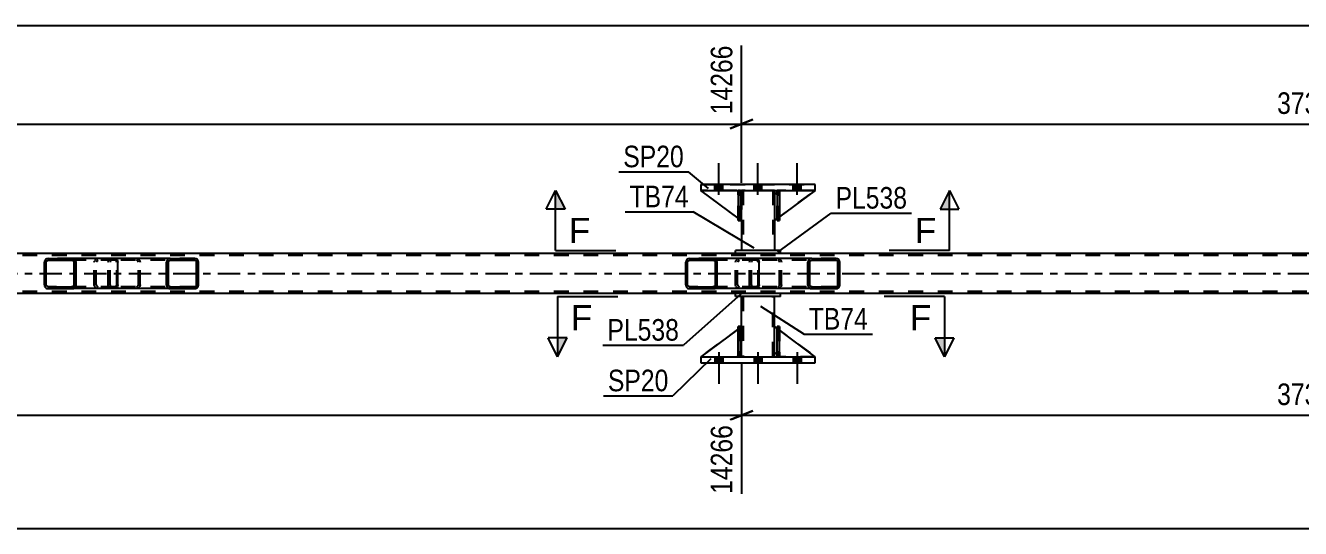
# Model space of a CAD drawing. Header units: millimetres. Extents: x 0 to 841, y 0 to 594.
# Drawn here: x 488.7 to 657.9, y 208.5 to 275.3 of the extents above; entities that cross this region are included whole.
import ezdxf

# ---------------------------------------------------------------- set-up
doc = ezdxf.new("R2010")
doc.units = ezdxf.units.MM
doc.linetypes.add('DXK_LINE_DOT2', pattern=[3.9198, 1.9599, -1.9599])
doc.linetypes.add('DXK_LINE_DOT3', pattern=[5.9187, 2.979, -0.9799, 0.9799, -0.9799])
doc.styles.add('Arial', font='ARIAL.TTF', dxfattribs={"height": 0.2})
doc.styles.add('Arial Narrow', font='ARIALN.TTF', dxfattribs={"height": 0.2})

# ---------------------------------------------------------------- blocks, each defined once
blk = doc.blocks.new('Part-318884321-20939 - 20872')
at = {"color": 2, "linetype": 'Continuous'}
for p, q in [((588.91, 239.76), (582.91, 239.76)), ((582.91, 239.36), (582.91, 239.76)), ((588.91, 239.36), (582.91, 239.36)), ((588.91, 239.36), (588.91, 239.76))]:
    blk.add_line(p, q, dxfattribs=at)
blk = doc.blocks.new('Part-318884321-20937 - 20872')
at = {"color": 2, "linetype": 'Continuous'}
for p, q in [((583.71, 253.44), (583.71, 252.84)), ((588.11, 253.44), (588.11, 252.84)), ((583.71, 249.44), (583.71, 245.44)), ((588.11, 249.44), (588.11, 245.44))]:
    blk.add_line(p, q, dxfattribs=at)
at = {"color": 7, "linetype": 'DXK_LINE_DOT2'}
for p, q in [((588.11, 253.44), (583.71, 253.44)), ((583.71, 252.84), (583.71, 249.44)), ((583.95, 253.44), (583.95, 245.44)), ((587.87, 253.44), (587.87, 245.44)), ((588.11, 252.84), (588.11, 249.44)), ((588.11, 245.44), (583.71, 245.44))]:
    blk.add_line(p, q, dxfattribs=at)
blk = doc.blocks.new('Part-318884321-20938 - 20872')
at = {"color": 2, "linetype": 'Continuous'}
for p, q in [((588.91, 245.44), (582.91, 245.44)), ((582.91, 245.04), (582.91, 245.44)), ((588.91, 245.04), (588.91, 245.44)), ((588.91, 245.04), (582.91, 245.04))]:
    blk.add_line(p, q, dxfattribs=at)
blk = doc.blocks.new('Part-318884321-20883 - 20872')
at = {"linetype": 'Continuous'}
h = blk.add_hatch(dxfattribs=at)
h.set_pattern_fill('', scale=0.7, style=0, pattern_type=0)
h.set_pattern_definition([(45, (495.3376, 244.1008), (-1.57154, 1.57154), [])])
h.paths.add_polyline_path([(495.38, 243.92), (495.34, 244.1), (495.23, 244.26), (495.07, 244.36), (494.87, 244.4), (491.69, 244.4), (491.5, 244.36), (491.33, 244.26), (491.22, 244.1), (491.19, 243.92), (491.19, 240.88), (491.22, 240.69), (491.33, 240.54), (491.5, 240.43), (491.69, 240.4), (494.87, 240.4), (495.07, 240.43), (495.23, 240.54), (495.34, 240.69), (495.38, 240.88)])
h.paths.add_polyline_path([(495.11, 240.79), (495.05, 240.71), (494.97, 240.66), (494.87, 240.64), (491.69, 240.64), (491.59, 240.66), (491.51, 240.71), (491.46, 240.79), (491.44, 240.88), (491.44, 243.92), (491.46, 244.01), (491.51, 244.09), (491.59, 244.14), (491.69, 244.16), (494.87, 244.16), (494.97, 244.14), (495.05, 244.09), (495.11, 244.01), (495.12, 243.92), (495.12, 240.88)])
at = {"color": 2, "linetype": 'Continuous'}
for p, q in [((491.22, 244.1), (491.19, 243.92)), ((491.19, 240.88), (491.19, 243.92)), ((491.44, 243.92), (491.46, 244.01)), ((491.44, 240.88), (491.44, 243.92)), ((491.46, 244.01), (491.51, 244.09)), ((491.69, 244.4), (491.5, 244.36)), ((491.51, 244.09), (491.59, 244.14)), ((491.59, 244.14), (491.69, 244.16)), ((491.69, 244.4), (494.87, 244.4)), ((491.69, 244.16), (494.87, 244.16)), ((500.65, 244.4), (494.87, 244.4)), ((495.07, 244.36), (494.87, 244.4)), ((494.87, 244.16), (494.97, 244.14)), ((494.97, 244.14), (495.05, 244.09)), ((495.05, 244.09), (495.11, 244.01)), ((495.11, 244.01), (495.12, 243.92)), ((495.12, 240.88), (495.12, 243.92)), ((495.38, 243.92), (495.34, 244.1)), ((495.38, 240.88), (495.38, 243.92)), ((500.65, 244.4), (500.75, 244.36)), ((500.75, 244.36), (500.84, 244.26)), ((500.84, 244.26), (500.9, 244.1)), ((500.9, 244.1), (500.92, 243.92)), ((500.92, 240.88), (500.92, 243.92)), ((491.19, 240.88), (491.22, 240.69)), ((491.46, 240.79), (491.44, 240.88)), ((491.51, 240.71), (491.46, 240.79)), ((491.5, 240.43), (491.69, 240.4)), ((491.59, 240.66), (491.51, 240.71)), ((491.69, 240.64), (491.59, 240.66)), ((491.69, 240.64), (494.87, 240.64)), ((491.69, 240.4), (494.87, 240.4)), ((494.97, 240.66), (494.87, 240.64)), ((494.87, 240.4), (495.07, 240.43)), ((500.65, 240.4), (494.87, 240.4)), ((495.05, 240.71), (494.97, 240.66)), ((495.11, 240.79), (495.05, 240.71)), ((495.12, 240.88), (495.11, 240.79)), ((495.34, 240.69), (495.38, 240.88)), ((500.75, 240.43), (500.65, 240.4)), ((500.84, 240.54), (500.75, 240.43)), ((500.9, 240.69), (500.84, 240.54)), ((500.92, 240.88), (500.9, 240.69))]:
    blk.add_line(p, q, dxfattribs=at)
at = {"color": 7, "linetype": 'DXK_LINE_DOT2'}
for p, q in [((494.87, 244.4), (491.69, 244.4)), ((500.65, 244.16), (491.69, 244.16)), ((497.81, 243.92), (497.85, 244.1)), ((497.81, 240.88), (497.81, 243.92)), ((498.08, 244.01), (498.06, 243.92)), ((498.06, 240.88), (498.06, 243.92)), ((498.14, 244.09), (498.08, 244.01)), ((498.12, 244.36), (498.31, 244.4)), ((498.14, 244.09), (498.16, 244.1)), ((498.16, 244.1), (498.22, 244.14)), ((498.22, 244.14), (498.31, 244.16)), ((499.66, 244.16), (499.66, 244.4)), ((500.7, 244.14), (500.65, 244.16)), ((500.74, 244.09), (500.7, 244.14)), ((500.77, 244.01), (500.74, 244.09)), ((500.78, 243.92), (500.77, 244.01)), ((500.78, 240.88), (500.78, 243.92)), ((500.65, 240.64), (491.69, 240.64)), ((494.87, 240.4), (491.69, 240.4)), ((497.85, 240.69), (497.81, 240.88)), ((498.06, 240.88), (498.08, 240.79)), ((498.08, 240.79), (498.14, 240.71)), ((498.31, 240.4), (498.12, 240.43)), ((498.14, 240.71), (498.16, 240.69)), ((498.16, 240.69), (498.22, 240.66)), ((498.22, 240.66), (498.31, 240.64)), ((499.66, 240.4), (499.66, 240.64)), ((500.65, 240.64), (500.7, 240.66)), ((500.7, 240.66), (500.74, 240.71)), ((500.74, 240.71), (500.77, 240.79)), ((500.77, 240.79), (500.78, 240.88))]:
    blk.add_line(p, q, dxfattribs=at)
at = {"color": 2, "linetype": 'Continuous'}
for centre, start, end in [((491.67, 243.9), 111.1941, 156.1506), ((494.89, 243.9), 23.8494, 68.8059), ((491.67, 240.89), 203.8494, 248.8059), ((494.89, 240.89), 291.1941, 336.1506)]:
    blk.add_arc(centre, 0.492, start, end, dxfattribs=at)
at = {"color": 7, "linetype": 'DXK_LINE_DOT2'}
for centre, start, end in [((498.3, 243.9), 111.1941, 156.1506), ((498.3, 240.89), 203.8494, 248.8059)]:
    blk.add_arc(centre, 0.492, start, end, dxfattribs=at)
blk = doc.blocks.new('Part-318884321-20884 - 20872')
at = {"linetype": 'Continuous'}
h = blk.add_hatch(dxfattribs=at)
h.set_pattern_fill('', scale=0.7, style=0, pattern_type=0)
h.set_pattern_definition([(45, (511.6115, 244.1008), (-1.57154, 1.57154), [])])
h.paths.add_polyline_path([(511.65, 243.92), (511.61, 244.1), (511.5, 244.26), (511.34, 244.36), (511.14, 244.4), (507.9, 244.4), (507.71, 244.36), (507.54, 244.26), (507.43, 244.1), (507.39, 243.92), (507.39, 240.88), (507.43, 240.69), (507.54, 240.54), (507.71, 240.43), (507.9, 240.4), (511.14, 240.4), (511.34, 240.43), (511.5, 240.54), (511.61, 240.69), (511.65, 240.88)])
h.paths.add_polyline_path([(511.38, 240.79), (511.32, 240.71), (511.24, 240.66), (511.14, 240.64), (507.9, 240.64), (507.81, 240.66), (507.72, 240.71), (507.67, 240.79), (507.65, 240.88), (507.65, 243.92), (507.67, 244.01), (507.72, 244.09), (507.81, 244.14), (507.9, 244.16), (511.14, 244.16), (511.24, 244.14), (511.32, 244.09), (511.38, 244.01), (511.39, 243.92), (511.39, 240.88)])
at = {"color": 7, "linetype": 'DXK_LINE_DOT2'}
for p, q in [((499.66, 243.92), (499.7, 244.1)), ((499.66, 240.88), (499.66, 243.92)), ((499.93, 244.01), (499.91, 243.92)), ((499.91, 240.88), (499.91, 243.92)), ((499.99, 244.09), (499.93, 244.01)), ((499.97, 244.36), (500.17, 244.4)), ((500.07, 244.14), (499.99, 244.09)), ((500.17, 244.16), (500.07, 244.14)), ((503.4, 244.4), (500.17, 244.4)), ((511.14, 244.16), (500.17, 244.16)), ((503.4, 244.4), (503.6, 244.36)), ((503.5, 244.14), (503.4, 244.16)), ((503.58, 244.09), (503.5, 244.14)), ((503.64, 244.01), (503.58, 244.09)), ((503.66, 243.92), (503.64, 244.01)), ((503.66, 240.88), (503.66, 243.92)), ((503.87, 244.1), (503.91, 243.92)), ((503.91, 240.88), (503.91, 243.92)), ((511.14, 244.4), (507.9, 244.4)), ((499.7, 240.69), (499.66, 240.88)), ((499.91, 240.88), (499.93, 240.79)), ((499.93, 240.79), (499.99, 240.71)), ((500.17, 240.4), (499.97, 240.43)), ((499.99, 240.71), (500.07, 240.66)), ((500.07, 240.66), (500.17, 240.64)), ((511.14, 240.64), (500.17, 240.64)), ((503.4, 240.4), (500.17, 240.4)), ((503.4, 240.64), (503.5, 240.66)), ((503.6, 240.43), (503.4, 240.4)), ((503.5, 240.66), (503.58, 240.71)), ((503.58, 240.71), (503.64, 240.79)), ((503.64, 240.79), (503.66, 240.88)), ((503.91, 240.88), (503.87, 240.69)), ((511.14, 240.4), (507.9, 240.4))]:
    blk.add_line(p, q, dxfattribs=at)
at = {"color": 2, "linetype": 'Continuous'}
for p, q in [((507.9, 244.4), (500.65, 244.4)), ((507.43, 244.1), (507.39, 243.92)), ((507.39, 240.88), (507.39, 243.92)), ((507.65, 243.92), (507.67, 244.01)), ((507.65, 240.88), (507.65, 243.92)), ((507.67, 244.01), (507.72, 244.09)), ((507.9, 244.4), (507.71, 244.36)), ((507.72, 244.09), (507.81, 244.14)), ((507.81, 244.14), (507.9, 244.16)), ((507.9, 244.4), (511.14, 244.4)), ((507.9, 244.16), (511.14, 244.16)), ((511.34, 244.36), (511.14, 244.4)), ((511.14, 244.16), (511.24, 244.14)), ((511.24, 244.14), (511.32, 244.09)), ((511.32, 244.09), (511.38, 244.01)), ((511.38, 244.01), (511.39, 243.92)), ((511.39, 240.88), (511.39, 243.92)), ((511.65, 243.92), (511.61, 244.1)), ((511.65, 240.88), (511.65, 243.92)), ((507.9, 240.4), (500.65, 240.4)), ((507.39, 240.88), (507.43, 240.69)), ((507.67, 240.79), (507.65, 240.88)), ((507.72, 240.71), (507.67, 240.79)), ((507.71, 240.43), (507.9, 240.4)), ((507.81, 240.66), (507.72, 240.71)), ((507.9, 240.64), (507.81, 240.66)), ((507.9, 240.64), (511.14, 240.64)), ((507.9, 240.4), (511.14, 240.4)), ((511.24, 240.66), (511.14, 240.64)), ((511.14, 240.4), (511.34, 240.43)), ((511.32, 240.71), (511.24, 240.66)), ((511.38, 240.79), (511.32, 240.71)), ((511.39, 240.88), (511.38, 240.79)), ((511.61, 240.69), (511.65, 240.88))]:
    blk.add_line(p, q, dxfattribs=at)
at = {"color": 7, "linetype": 'DXK_LINE_DOT2'}
for centre, start, end in [((500.15, 243.9), 110.7584, 155.6801), ((503.42, 243.9), 24.32, 69.2417), ((500.15, 240.9), 204.32, 249.2417), ((503.42, 240.9), 290.7584, 335.6801)]:
    blk.add_arc(centre, 0.496, start, end, dxfattribs=at)
at = {"color": 2, "linetype": 'Continuous'}
for centre, start, end in [((507.88, 243.9), 110.7584, 155.6801), ((511.16, 243.9), 24.32, 69.2417), ((507.88, 240.9), 204.32, 249.2417), ((511.16, 240.9), 290.7584, 335.6801)]:
    blk.add_arc(centre, 0.496, start, end, dxfattribs=at)
blk = doc.blocks.new('Part-318884321-20885 - 20872')
at = {"linetype": 'Continuous'}
h = blk.add_hatch(dxfattribs=at)
h.set_pattern_fill('', scale=0.7, style=0, pattern_type=0)
h.set_pattern_definition([(45, (580.4718, 244.1008), (-1.57154, 1.57154), [])])
h.paths.add_polyline_path([(580.51, 243.92), (580.47, 244.1), (580.36, 244.26), (580.2, 244.36), (580.01, 244.4), (576.82, 244.4), (576.63, 244.36), (576.47, 244.26), (576.36, 244.1), (576.32, 243.92), (576.32, 240.88), (576.36, 240.69), (576.47, 240.54), (576.63, 240.43), (576.82, 240.4), (580.01, 240.4), (580.2, 240.43), (580.36, 240.54), (580.47, 240.69), (580.51, 240.88)])
h.paths.add_polyline_path([(580.24, 240.79), (580.19, 240.71), (580.1, 240.66), (580.01, 240.64), (576.82, 240.64), (576.73, 240.66), (576.65, 240.71), (576.59, 240.79), (576.57, 240.88), (576.57, 243.92), (576.59, 244.01), (576.65, 244.09), (576.73, 244.14), (576.82, 244.16), (580.01, 244.16), (580.1, 244.14), (580.19, 244.09), (580.24, 244.01), (580.26, 243.92), (580.26, 240.88)])
at = {"color": 2, "linetype": 'Continuous'}
for p, q in [((576.36, 244.1), (576.32, 243.92)), ((576.32, 240.88), (576.32, 243.92)), ((576.57, 243.92), (576.59, 244.01)), ((576.57, 240.88), (576.57, 243.92)), ((576.59, 244.01), (576.65, 244.09)), ((576.82, 244.4), (576.63, 244.36)), ((576.65, 244.09), (576.73, 244.14)), ((576.73, 244.14), (576.82, 244.16)), ((576.82, 244.4), (580.01, 244.4)), ((576.82, 244.16), (580.01, 244.16)), ((585.78, 244.4), (580.01, 244.4)), ((580.2, 244.36), (580.01, 244.4)), ((580.01, 244.16), (580.1, 244.14)), ((580.1, 244.14), (580.19, 244.09)), ((580.19, 244.09), (580.24, 244.01)), ((580.24, 244.01), (580.26, 243.92)), ((580.26, 240.88), (580.26, 243.92)), ((580.51, 243.92), (580.47, 244.1)), ((580.51, 240.88), (580.51, 243.92)), ((585.78, 244.4), (585.89, 244.36)), ((585.89, 244.36), (585.97, 244.26)), ((585.97, 244.26), (586.03, 244.1)), ((586.03, 244.1), (586.05, 243.92)), ((586.05, 240.88), (586.05, 243.92)), ((576.32, 240.88), (576.36, 240.69)), ((576.59, 240.79), (576.57, 240.88)), ((576.65, 240.71), (576.59, 240.79)), ((576.63, 240.43), (576.82, 240.4)), ((576.73, 240.66), (576.65, 240.71)), ((576.82, 240.64), (576.73, 240.66)), ((576.82, 240.64), (580.01, 240.64)), ((576.82, 240.4), (580.01, 240.4)), ((580.1, 240.66), (580.01, 240.64)), ((580.01, 240.4), (580.2, 240.43)), ((585.78, 240.4), (580.01, 240.4)), ((580.19, 240.71), (580.1, 240.66)), ((580.24, 240.79), (580.19, 240.71)), ((580.26, 240.88), (580.24, 240.79)), ((580.47, 240.69), (580.51, 240.88)), ((585.89, 240.43), (585.78, 240.4)), ((585.97, 240.54), (585.89, 240.43)), ((586.03, 240.69), (585.97, 240.54)), ((586.05, 240.88), (586.03, 240.69))]:
    blk.add_line(p, q, dxfattribs=at)
at = {"color": 7, "linetype": 'DXK_LINE_DOT2'}
for p, q in [((580.01, 244.4), (576.82, 244.4)), ((585.78, 244.16), (576.82, 244.16)), ((582.95, 243.92), (582.98, 244.1)), ((582.95, 240.88), (582.95, 243.92)), ((583.22, 244.01), (583.2, 243.92)), ((583.2, 240.88), (583.2, 243.92)), ((583.27, 244.09), (583.22, 244.01)), ((583.26, 244.36), (583.45, 244.4)), ((583.27, 244.09), (583.29, 244.1)), ((583.29, 244.1), (583.35, 244.14)), ((583.35, 244.14), (583.45, 244.16)), ((584.79, 244.16), (584.79, 244.4)), ((585.84, 244.14), (585.78, 244.16)), ((585.88, 244.09), (585.84, 244.14)), ((585.91, 244.01), (585.88, 244.09)), ((585.92, 243.92), (585.91, 244.01)), ((585.92, 240.88), (585.92, 243.92)), ((585.78, 240.64), (576.82, 240.64)), ((580.01, 240.4), (576.82, 240.4)), ((582.98, 240.69), (582.95, 240.88)), ((583.2, 240.88), (583.22, 240.79)), ((583.22, 240.79), (583.27, 240.71)), ((583.45, 240.4), (583.26, 240.43)), ((583.27, 240.71), (583.35, 240.66)), ((583.35, 240.66), (583.45, 240.64)), ((584.79, 240.4), (584.79, 240.64)), ((585.78, 240.64), (585.84, 240.66)), ((585.84, 240.66), (585.88, 240.71)), ((585.88, 240.71), (585.91, 240.79)), ((585.91, 240.79), (585.92, 240.88))]:
    blk.add_line(p, q, dxfattribs=at)
at = {"color": 2, "linetype": 'Continuous'}
for centre, start, end in [((576.81, 243.9), 111.1941, 156.1506), ((580.02, 243.9), 23.8494, 68.8059), ((576.81, 240.89), 203.8494, 248.8059), ((580.02, 240.89), 291.1941, 336.1506)]:
    blk.add_arc(centre, 0.492, start, end, dxfattribs=at)
at = {"color": 7, "linetype": 'DXK_LINE_DOT2'}
for centre, start, end in [((583.43, 243.9), 111.1941, 156.1506), ((583.43, 240.89), 203.8494, 248.8059)]:
    blk.add_arc(centre, 0.492, start, end, dxfattribs=at)
blk = doc.blocks.new('Part-318884321-20886 - 20872')
at = {"linetype": 'Continuous'}
h = blk.add_hatch(dxfattribs=at)
h.set_pattern_fill('', scale=0.7, style=0, pattern_type=0)
h.set_pattern_definition([(45, (596.7457, 244.1008), (-1.57154, 1.57154), [])])
h.paths.add_polyline_path([(596.78, 243.92), (596.75, 244.1), (596.64, 244.26), (596.47, 244.36), (596.27, 244.4), (593.04, 244.4), (592.84, 244.36), (592.68, 244.26), (592.57, 244.1), (592.53, 243.92), (592.53, 240.88), (592.57, 240.69), (592.68, 240.54), (592.84, 240.43), (593.04, 240.4), (596.27, 240.4), (596.47, 240.43), (596.64, 240.54), (596.75, 240.69), (596.78, 240.88)])
h.paths.add_polyline_path([(596.51, 240.79), (596.45, 240.71), (596.37, 240.66), (596.27, 240.64), (593.04, 240.64), (592.94, 240.66), (592.86, 240.71), (592.8, 240.79), (592.78, 240.88), (592.78, 243.92), (592.8, 244.01), (592.86, 244.09), (592.94, 244.14), (593.04, 244.16), (596.27, 244.16), (596.37, 244.14), (596.45, 244.09), (596.51, 244.01), (596.53, 243.92), (596.53, 240.88)])
at = {"color": 7, "linetype": 'DXK_LINE_DOT2'}
for p, q in [((584.79, 243.92), (584.83, 244.1)), ((584.79, 240.88), (584.79, 243.92)), ((585.07, 244.01), (585.05, 243.92)), ((585.05, 240.88), (585.05, 243.92)), ((585.12, 244.09), (585.07, 244.01)), ((585.11, 244.36), (585.3, 244.4)), ((585.2, 244.14), (585.12, 244.09)), ((585.3, 244.16), (585.2, 244.14)), ((588.54, 244.4), (585.3, 244.4)), ((596.27, 244.16), (585.3, 244.16)), ((588.54, 244.4), (588.73, 244.36)), ((588.63, 244.14), (588.54, 244.16)), ((588.72, 244.09), (588.63, 244.14)), ((588.77, 244.01), (588.72, 244.09)), ((588.79, 243.92), (588.77, 244.01)), ((588.79, 240.88), (588.79, 243.92)), ((589.01, 244.1), (589.05, 243.92)), ((589.05, 240.88), (589.05, 243.92)), ((596.27, 244.4), (593.04, 244.4)), ((584.83, 240.69), (584.79, 240.88)), ((585.05, 240.88), (585.07, 240.79)), ((585.07, 240.79), (585.12, 240.71)), ((585.3, 240.4), (585.11, 240.43)), ((585.12, 240.71), (585.2, 240.66)), ((585.2, 240.66), (585.3, 240.64)), ((596.27, 240.64), (585.3, 240.64)), ((588.54, 240.4), (585.3, 240.4)), ((588.54, 240.64), (588.63, 240.66)), ((588.73, 240.43), (588.54, 240.4)), ((588.63, 240.66), (588.72, 240.71)), ((588.72, 240.71), (588.77, 240.79)), ((588.77, 240.79), (588.79, 240.88)), ((589.05, 240.88), (589.01, 240.69)), ((596.27, 240.4), (593.04, 240.4))]:
    blk.add_line(p, q, dxfattribs=at)
at = {"color": 2, "linetype": 'Continuous'}
for p, q in [((593.04, 244.4), (585.78, 244.4)), ((592.57, 244.1), (592.53, 243.92)), ((592.53, 240.88), (592.53, 243.92)), ((592.78, 243.92), (592.8, 244.01)), ((592.78, 240.88), (592.78, 243.92)), ((592.8, 244.01), (592.86, 244.09)), ((593.04, 244.4), (592.84, 244.36)), ((592.86, 244.09), (592.94, 244.14)), ((592.94, 244.14), (593.04, 244.16)), ((593.04, 244.4), (596.27, 244.4)), ((593.04, 244.16), (596.27, 244.16)), ((596.47, 244.36), (596.27, 244.4)), ((596.27, 244.16), (596.37, 244.14)), ((596.37, 244.14), (596.45, 244.09)), ((596.45, 244.09), (596.51, 244.01)), ((596.51, 244.01), (596.53, 243.92)), ((596.53, 240.88), (596.53, 243.92)), ((596.78, 243.92), (596.75, 244.1)), ((596.78, 240.88), (596.78, 243.92)), ((593.04, 240.4), (585.78, 240.4)), ((592.53, 240.88), (592.57, 240.69)), ((592.8, 240.79), (592.78, 240.88)), ((592.86, 240.71), (592.8, 240.79)), ((592.84, 240.43), (593.04, 240.4)), ((592.94, 240.66), (592.86, 240.71)), ((593.04, 240.64), (592.94, 240.66)), ((593.04, 240.64), (596.27, 240.64)), ((593.04, 240.4), (596.27, 240.4)), ((596.37, 240.66), (596.27, 240.64)), ((596.27, 240.4), (596.47, 240.43)), ((596.45, 240.71), (596.37, 240.66)), ((596.51, 240.79), (596.45, 240.71)), ((596.53, 240.88), (596.51, 240.79)), ((596.75, 240.69), (596.78, 240.88))]:
    blk.add_line(p, q, dxfattribs=at)
at = {"color": 7, "linetype": 'DXK_LINE_DOT2'}
for centre, start, end in [((585.28, 243.9), 110.7584, 155.6801), ((588.56, 243.9), 24.32, 69.2417), ((585.28, 240.9), 204.32, 249.2417), ((588.56, 240.9), 290.7584, 335.6801)]:
    blk.add_arc(centre, 0.496, start, end, dxfattribs=at)
at = {"color": 2, "linetype": 'Continuous'}
for centre, start, end in [((593.02, 243.9), 110.7584, 155.6801), ((596.29, 243.9), 24.32, 69.2417), ((593.02, 240.9), 204.32, 249.2417), ((596.29, 240.9), 290.7584, 335.6801)]:
    blk.add_arc(centre, 0.496, start, end, dxfattribs=at)
blk = doc.blocks.new('Part-318884321-20940 - 20872')
at = {"color": 2, "linetype": 'Continuous'}
for p, q in [((583.71, 235.36), (583.71, 239.36)), ((588.11, 235.36), (588.11, 239.36)), ((583.71, 231.36), (583.71, 231.96)), ((588.11, 231.36), (588.11, 231.96))]:
    blk.add_line(p, q, dxfattribs=at)
at = {"color": 7, "linetype": 'DXK_LINE_DOT2'}
for p, q in [((588.11, 239.36), (583.71, 239.36)), ((583.95, 239.36), (583.95, 231.36)), ((587.87, 231.36), (587.87, 239.36)), ((583.71, 231.96), (583.71, 235.36)), ((588.11, 231.96), (588.11, 235.36)), ((583.71, 231.36), (588.11, 231.36))]:
    blk.add_line(p, q, dxfattribs=at)
blk = doc.blocks.new('Part-318884321-20941 - 20872')
at = {"color": 7, "linetype": 'DXK_LINE_DOT2'}
for p, q in [((583.26, 252.84), (583.26, 253.44)), ((583.26, 253.44), (583.26, 253.44)), ((583.26, 253.44), (583.26, 249.44)), ((583.58, 253.44), (583.26, 253.44)), ((583.26, 249.44), (583.26, 252.84)), ((583.26, 252.84), (583.58, 252.84)), ((583.58, 252.84), (583.58, 253.44)), ((583.58, 249.44), (583.58, 253.44)), ((583.58, 252.84), (583.58, 249.44)), ((583.26, 249.44), (583.58, 249.44))]:
    blk.add_line(p, q, dxfattribs=at)
blk = doc.blocks.new('Part-318884321-20942 - 20872')
at = {"color": 7, "linetype": 'DXK_LINE_DOT2'}
for p, q in [((588.46, 252.84), (588.46, 253.44)), ((588.46, 253.44), (588.46, 253.44)), ((588.46, 253.44), (588.46, 249.44)), ((588.78, 253.44), (588.46, 253.44)), ((588.46, 249.44), (588.46, 252.84)), ((588.46, 252.84), (588.78, 252.84)), ((588.78, 252.84), (588.78, 253.44)), ((588.78, 249.44), (588.78, 253.44)), ((588.78, 252.84), (588.78, 249.44)), ((588.46, 249.44), (588.78, 249.44))]:
    blk.add_line(p, q, dxfattribs=at)
blk = doc.blocks.new('Part-318884321-20943 - 20872')
at = {"color": 2, "linetype": 'Continuous'}
for p, q in [((583.58, 253.44), (583.26, 253.44)), ((583.26, 253.44), (583.26, 249.44)), ((583.58, 253.44), (583.58, 253.44)), ((583.58, 253.44), (583.58, 249.44)), ((583.58, 249.44), (583.26, 249.44))]:
    blk.add_line(p, q, dxfattribs=at)
at = {"color": 7, "linetype": 'DXK_LINE_DOT2'}
for p, q in [((583.26, 252.84), (583.26, 253.44)), ((583.58, 252.84), (583.26, 252.84)), ((583.26, 252.84), (583.26, 249.44)), ((583.58, 252.84), (583.58, 253.44)), ((583.58, 253.44), (583.58, 253.44)), ((583.58, 249.44), (583.58, 252.84))]:
    blk.add_line(p, q, dxfattribs=at)
blk = doc.blocks.new('Part-318884321-20944 - 20872')
at = {"color": 2, "linetype": 'Continuous'}
for p, q in [((588.78, 253.44), (588.46, 253.44)), ((588.46, 253.44), (588.46, 249.44)), ((588.78, 253.44), (588.78, 253.44)), ((588.78, 253.44), (588.78, 249.44)), ((588.78, 249.44), (588.46, 249.44))]:
    blk.add_line(p, q, dxfattribs=at)
at = {"color": 7, "linetype": 'DXK_LINE_DOT2'}
for p, q in [((588.46, 252.84), (588.46, 253.44)), ((588.78, 252.84), (588.46, 252.84)), ((588.46, 252.84), (588.46, 249.44)), ((588.78, 252.84), (588.78, 253.44)), ((588.78, 253.44), (588.78, 253.44)), ((588.78, 249.44), (588.78, 252.84))]:
    blk.add_line(p, q, dxfattribs=at)
blk = doc.blocks.new('Part-318884321-20945 - 20872')
at = {"color": 7, "linetype": 'DXK_LINE_DOT2'}
for p, q in [((583.71, 249.44), (578.31, 253.44)), ((578.31, 253.44), (583.11, 253.44)), ((583.11, 253.44), (583.71, 252.84)), ((583.71, 252.84), (583.11, 253.44)), ((583.71, 252.84), (583.71, 249.44)), ((583.71, 252.84), (583.71, 252.84)), ((583.71, 252.84), (583.71, 249.44))]:
    blk.add_line(p, q, dxfattribs=at)
blk = doc.blocks.new('Part-318884321-20946 - 20872')
at = {"color": 2, "linetype": 'Continuous'}
for p, q in [((583.26, 249.77), (578.31, 253.44)), ((583.26, 253.29), (583.11, 253.44)), ((583.71, 252.84), (583.58, 252.97)), ((583.71, 252.84), (583.71, 252.84)), ((583.71, 249.44), (583.71, 252.84)), ((583.58, 249.53), (583.71, 249.44)), ((583.71, 249.44), (583.71, 249.44))]:
    blk.add_line(p, q, dxfattribs=at)
at = {"color": 7, "linetype": 'DXK_LINE_DOT2'}
for p, q in [((583.11, 253.44), (578.31, 253.44)), ((583.11, 253.44), (583.71, 252.84)), ((583.58, 252.97), (583.26, 253.29)), ((583.71, 252.84), (583.71, 249.44)), ((583.58, 249.53), (583.26, 249.77))]:
    blk.add_line(p, q, dxfattribs=at)
blk = doc.blocks.new('Part-318884321-20947 - 20872')
at = {"color": 7, "linetype": 'DXK_LINE_DOT2'}
for p, q in [((588.71, 253.44), (588.11, 252.84)), ((588.11, 249.44), (593.51, 253.44)), ((588.11, 252.84), (588.11, 249.44)), ((593.51, 253.44), (588.71, 253.44))]:
    blk.add_line(p, q, dxfattribs=at)
blk = doc.blocks.new('Part-318884321-20948 - 20872')
at = {"color": 2, "linetype": 'Continuous'}
for p, q in [((588.46, 253.19), (588.11, 252.84)), ((588.11, 252.84), (588.11, 249.44)), ((593.51, 253.44), (588.78, 249.94)), ((588.46, 249.7), (588.11, 249.44))]:
    blk.add_line(p, q, dxfattribs=at)
at = {"color": 7, "linetype": 'DXK_LINE_DOT2'}
for p, q in [((588.71, 253.44), (588.46, 253.19)), ((593.51, 253.44), (588.71, 253.44)), ((588.78, 249.94), (588.46, 249.7))]:
    blk.add_line(p, q, dxfattribs=at)
blk = doc.blocks.new('Part-318884321-20949 - 20872')
at = {"color": 7, "linetype": 'DXK_LINE_DOT2'}
for p, q in [((583.58, 235.36), (583.26, 235.36)), ((583.26, 231.96), (583.26, 235.36)), ((583.26, 231.36), (583.26, 235.36)), ((583.58, 235.36), (583.58, 231.96)), ((583.58, 231.36), (583.58, 235.36)), ((583.58, 231.96), (583.26, 231.96)), ((583.26, 231.36), (583.26, 231.96)), ((583.58, 231.96), (583.58, 231.36)), ((583.58, 231.36), (583.26, 231.36)), ((583.58, 231.36), (583.58, 231.36))]:
    blk.add_line(p, q, dxfattribs=at)
blk = doc.blocks.new('Part-318884321-20950 - 20872')
at = {"color": 7, "linetype": 'DXK_LINE_DOT2'}
for p, q in [((588.78, 235.36), (588.46, 235.36)), ((588.46, 231.96), (588.46, 235.36)), ((588.46, 231.36), (588.46, 235.36)), ((588.78, 235.36), (588.78, 231.96)), ((588.78, 231.36), (588.78, 235.36)), ((588.78, 231.96), (588.46, 231.96)), ((588.46, 231.36), (588.46, 231.96)), ((588.78, 231.96), (588.78, 231.36)), ((588.78, 231.36), (588.46, 231.36)), ((588.78, 231.36), (588.78, 231.36))]:
    blk.add_line(p, q, dxfattribs=at)
blk = doc.blocks.new('Part-318884321-20951 - 20872')
at = {"color": 2, "linetype": 'Continuous'}
for p, q in [((583.26, 231.36), (583.26, 235.36)), ((583.26, 235.36), (583.58, 235.36)), ((583.58, 231.36), (583.58, 235.36)), ((583.26, 231.36), (583.26, 231.36)), ((583.58, 231.36), (583.26, 231.36))]:
    blk.add_line(p, q, dxfattribs=at)
at = {"color": 7, "linetype": 'DXK_LINE_DOT2'}
for p, q in [((583.26, 235.36), (583.26, 231.96)), ((583.58, 231.96), (583.58, 235.36)), ((583.26, 231.96), (583.26, 231.36)), ((583.26, 231.96), (583.58, 231.96)), ((583.58, 231.36), (583.58, 231.96)), ((583.58, 231.36), (583.58, 231.36))]:
    blk.add_line(p, q, dxfattribs=at)
blk = doc.blocks.new('Part-318884321-20952 - 20872')
at = {"color": 2, "linetype": 'Continuous'}
for p, q in [((588.46, 231.36), (588.46, 235.36)), ((588.46, 235.36), (588.78, 235.36)), ((588.78, 231.36), (588.78, 235.36)), ((588.46, 231.36), (588.46, 231.36)), ((588.78, 231.36), (588.46, 231.36))]:
    blk.add_line(p, q, dxfattribs=at)
at = {"color": 7, "linetype": 'DXK_LINE_DOT2'}
for p, q in [((588.46, 235.36), (588.46, 231.96)), ((588.78, 231.96), (588.78, 235.36)), ((588.46, 231.96), (588.46, 231.36)), ((588.46, 231.96), (588.78, 231.96)), ((588.78, 231.36), (588.78, 231.96)), ((588.78, 231.36), (588.78, 231.36))]:
    blk.add_line(p, q, dxfattribs=at)
blk = doc.blocks.new('Part-318884321-20953 - 20872')
at = {"color": 7, "linetype": 'DXK_LINE_DOT2'}
for p, q in [((583.71, 235.36), (578.31, 231.36)), ((583.71, 231.96), (583.71, 235.36)), ((583.71, 235.36), (583.71, 231.96)), ((583.11, 231.36), (583.71, 231.96)), ((583.71, 231.96), (583.11, 231.36)), ((583.71, 231.96), (583.71, 231.96)), ((578.31, 231.36), (583.11, 231.36))]:
    blk.add_line(p, q, dxfattribs=at)
blk = doc.blocks.new('Part-318884321-20954 - 20872')
at = {"color": 7, "linetype": 'DXK_LINE_DOT2'}
for p, q in [((583.58, 235.27), (583.26, 235.03)), ((583.71, 231.96), (583.71, 235.36)), ((583.71, 231.96), (583.11, 231.36)), ((578.31, 231.36), (583.11, 231.36)), ((583.58, 231.83), (583.26, 231.51))]:
    blk.add_line(p, q, dxfattribs=at)
at = {"color": 2, "linetype": 'Continuous'}
for p, q in [((583.71, 235.36), (583.58, 235.27)), ((583.71, 231.96), (583.71, 235.36)), ((583.26, 235.03), (578.31, 231.36)), ((583.71, 231.96), (583.58, 231.83)), ((583.71, 231.96), (583.71, 231.96)), ((583.26, 231.51), (583.11, 231.36))]:
    blk.add_line(p, q, dxfattribs=at)
blk = doc.blocks.new('Part-318884321-20955 - 20872')
at = {"color": 7, "linetype": 'DXK_LINE_DOT2'}
for p, q in [((588.11, 231.96), (588.11, 235.36)), ((588.11, 235.36), (593.51, 231.36)), ((588.71, 231.36), (588.11, 231.96)), ((593.51, 231.36), (588.71, 231.36))]:
    blk.add_line(p, q, dxfattribs=at)
blk = doc.blocks.new('Part-318884321-20956 - 20872')
at = {"color": 2, "linetype": 'Continuous'}
for p, q in [((588.11, 231.96), (588.11, 235.36)), ((588.46, 235.1), (588.11, 235.36)), ((593.51, 231.36), (588.78, 234.86)), ((588.46, 231.61), (588.11, 231.96))]:
    blk.add_line(p, q, dxfattribs=at)
at = {"color": 7, "linetype": 'DXK_LINE_DOT2'}
for p, q in [((588.78, 234.86), (588.46, 235.1)), ((588.71, 231.36), (588.46, 231.61)), ((593.51, 231.36), (588.71, 231.36)), ((593.51, 231.36), (593.51, 231.36)), ((593.51, 231.36), (593.51, 231.36))]:
    blk.add_line(p, q, dxfattribs=at)
blk = doc.blocks.new('Part-318884321-20957 - 20872')
at = {"color": 2, "linetype": 'Continuous'}
for p, q in [((593.51, 254.24), (578.31, 254.24)), ((578.31, 254.24), (578.31, 253.44)), ((593.51, 253.44), (593.51, 254.24)), ((578.31, 253.44), (593.51, 253.44))]:
    blk.add_line(p, q, dxfattribs=at)
at = {"color": 7, "linetype": 'DXK_LINE_DOT2'}
for p, q in [((578.31, 254.24), (593.51, 254.24)), ((578.31, 253.44), (593.51, 253.44))]:
    blk.add_line(p, q, dxfattribs=at)
blk = doc.blocks.new('Part-318884321-20958 - 20872')
at = {"color": 2, "linetype": 'Continuous'}
for p, q in [((578.31, 231.36), (578.31, 230.56)), ((578.31, 231.36), (593.51, 231.36)), ((578.31, 230.56), (593.51, 230.56)), ((593.51, 230.56), (593.51, 231.36))]:
    blk.add_line(p, q, dxfattribs=at)
at = {"color": 7, "linetype": 'DXK_LINE_DOT2'}
for p, q in [((578.31, 231.36), (593.51, 231.36)), ((578.31, 230.56), (593.51, 230.56))]:
    blk.add_line(p, q, dxfattribs=at)
blk = doc.blocks.new('Part-318884321-20988 - 20872')
at = {"color": 2, "linetype": 'Continuous'}
for p, q in [((733.26, 245.04), (64.39, 245.04)), ((582.91, 239.76), (333.51, 239.76)), ((733.26, 239.76), (588.91, 239.76))]:
    blk.add_line(p, q, dxfattribs=at)
at = {"color": 7, "linetype": 'DXK_LINE_DOT2'}
for p, q in [((733.26, 244.8), (64.39, 244.8)), ((733.26, 240), (64.39, 240)), ((588.91, 239.76), (582.91, 239.76))]:
    blk.add_line(p, q, dxfattribs=at)
at = {"color": 7, "linetype": 'DXK_LINE_DOT3'}
blk.add_line((64.39, 242.4), (733.26, 242.4), dxfattribs=at)
blk = doc.blocks.new('Bolt-318884321-20998 - 20872')
at = {"linetype": 'Continuous'}
for points in [[(580.19, 253.44), (581.23, 253.44), (581.23, 254.24), (580.19, 254.24)], [(580.19, 253.44), (581.23, 253.44), (581.23, 254.24), (580.19, 254.24)], [(580.19, 253.44), (581.23, 253.44), (581.23, 254.24), (580.19, 254.24)], [(585.39, 253.44), (586.43, 253.44), (586.43, 254.24), (585.39, 254.24)], [(585.39, 253.44), (586.43, 253.44), (586.43, 254.24), (585.39, 254.24)], [(590.59, 253.44), (591.63, 253.44), (591.63, 254.24), (590.59, 254.24)], [(590.59, 253.44), (591.63, 253.44), (591.63, 254.24), (590.59, 254.24)], [(590.59, 253.44), (591.63, 253.44), (591.63, 254.24), (590.59, 254.24)]]:
    blk.add_hatch(color=1, dxfattribs=at).paths.add_polyline_path(points)
at = {"color": 1, "linetype": 'Continuous'}
for p, q in [((580.71, 252.84), (580.71, 257.04)), ((580.71, 252.84), (580.71, 257.04)), ((580.71, 252.84), (580.71, 257.04)), ((585.91, 252.84), (585.91, 257.04)), ((585.91, 252.84), (585.91, 257.04)), ((591.11, 252.84), (591.11, 257.04)), ((591.11, 252.84), (591.11, 257.04)), ((591.11, 252.84), (591.11, 257.04)), ((580.19, 253.44), (580.19, 254.24)), ((580.19, 253.44), (580.19, 254.24)), ((580.19, 253.44), (580.19, 254.24)), ((581.23, 253.44), (581.23, 254.24)), ((581.23, 253.44), (581.23, 254.24)), ((581.23, 253.44), (581.23, 254.24)), ((585.39, 253.44), (585.39, 254.24)), ((585.39, 253.44), (585.39, 254.24)), ((586.43, 253.44), (586.43, 254.24)), ((586.43, 253.44), (586.43, 254.24)), ((590.59, 253.44), (590.59, 254.24)), ((590.59, 253.44), (590.59, 254.24)), ((590.59, 253.44), (590.59, 254.24)), ((591.63, 253.44), (591.63, 254.24)), ((591.63, 253.44), (591.63, 254.24)), ((591.63, 253.44), (591.63, 254.24))]:
    blk.add_line(p, q, dxfattribs=at)
blk = doc.blocks.new('Bolt-318884321-20999 - 20872')
at = {"linetype": 'Continuous'}
for points in [[(581.23, 231.36), (580.19, 231.36), (580.19, 230.56), (581.23, 230.56)], [(581.23, 231.36), (580.19, 231.36), (580.19, 230.56), (581.23, 230.56)], [(581.23, 231.36), (580.19, 231.36), (580.19, 230.56), (581.23, 230.56)], [(586.43, 231.36), (585.39, 231.36), (585.39, 230.56), (586.43, 230.56)], [(586.43, 231.36), (585.39, 231.36), (585.39, 230.56), (586.43, 230.56)], [(591.63, 231.36), (590.59, 231.36), (590.59, 230.56), (591.63, 230.56)], [(591.63, 231.36), (590.59, 231.36), (590.59, 230.56), (591.63, 230.56)], [(591.63, 231.36), (590.59, 231.36), (590.59, 230.56), (591.63, 230.56)]]:
    blk.add_hatch(color=1, dxfattribs=at).paths.add_polyline_path(points)
at = {"color": 1, "linetype": 'Continuous'}
for p, q in [((580.71, 231.96), (580.71, 227.76)), ((580.71, 231.96), (580.71, 227.76)), ((580.71, 231.96), (580.71, 227.76)), ((585.91, 231.96), (585.91, 227.76)), ((585.91, 231.96), (585.91, 227.76)), ((591.11, 231.96), (591.11, 227.76)), ((591.11, 231.96), (591.11, 227.76)), ((591.11, 231.96), (591.11, 227.76)), ((580.19, 231.36), (580.19, 230.56)), ((580.19, 231.36), (580.19, 230.56)), ((580.19, 231.36), (580.19, 230.56)), ((581.23, 231.36), (581.23, 230.56)), ((581.23, 231.36), (581.23, 230.56)), ((581.23, 231.36), (581.23, 230.56)), ((585.39, 231.36), (585.39, 230.56)), ((585.39, 231.36), (585.39, 230.56)), ((586.43, 231.36), (586.43, 230.56)), ((586.43, 231.36), (586.43, 230.56)), ((590.59, 231.36), (590.59, 230.56)), ((590.59, 231.36), (590.59, 230.56)), ((590.59, 231.36), (590.59, 230.56)), ((591.63, 231.36), (591.63, 230.56)), ((591.63, 231.36), (591.63, 230.56)), ((591.63, 231.36), (591.63, 230.56))]:
    blk.add_line(p, q, dxfattribs=at)
blk = doc.blocks.new('StraightDimension-318884321-24163 - 20872')
at = {"color": 7, "linetype": 'Continuous'}
for p, q in [((583.71, 254.44), (583.71, 272.68)), ((733.26, 246.04), (733.26, 272.68)), ((585.21, 262.84), (582.21, 261.64)), ((731.76, 261.64), (734.76, 262.84)), ((583.71, 262.24), (733.26, 262.24))]:
    blk.add_line(p, q, dxfattribs=at)
at = {"color": 0, "linetype": 'Continuous'}
blk.add_wipeout([(732.66, 273.28), (728.46, 273.28), (728.46, 262.94), (732.66, 262.94)], dxfattribs=at)
at = {"color": 0}
blk.add_wipeout([(662.74, 262.99), (662.74, 267.19), (654.23, 267.19), (654.23, 262.99)], dxfattribs=at)
at = {"color": 3, "linetype": 'Continuous', "style": 'Arial Narrow'}
blk.add_text('18005', height=2.863, rotation=90.0002, dxfattribs=at).set_placement((732.06, 263.54))
at = {"color": 3, "style": 'Arial Narrow'}
blk.add_text('3739', height=2.863, dxfattribs=at).set_placement((654.83, 263.59))
blk = doc.blocks.new('StraightDimension-318884321-24164 - 20872')
at = {"color": 7, "linetype": 'Continuous'}
for p, q in [((583.71, 254.44), (583.71, 272.68)), ((582.21, 261.64), (585.21, 262.84)), ((328.3, 262.24), (583.71, 262.24))]:
    blk.add_line(p, q, dxfattribs=at)
at = {"color": 0, "linetype": 'Continuous'}
blk.add_wipeout([(583.11, 273.28), (578.91, 273.28), (578.91, 262.94), (583.11, 262.94)], dxfattribs=at)
at = {"color": 3, "linetype": 'Continuous', "style": 'Arial Narrow'}
blk.add_text('14266', height=2.863, rotation=90.0002, dxfattribs=at).set_placement((582.51, 263.54))
blk = doc.blocks.new('StraightDimension-318884321-24193 - 20872')
at = {"color": 7, "linetype": 'Continuous'}
blk.add_line((54.17, 275.33), (733.26, 275.33), dxfattribs=at)
blk = doc.blocks.new('StraightDimension-318884321-24223 - 20872')
at = {"color": 7, "linetype": 'Continuous'}
for p, q in [((733.26, 238.76), (733.26, 213.15)), ((583.71, 230.36), (583.71, 213.15)), ((585.21, 224.19), (582.21, 222.99)), ((583.71, 223.59), (733.26, 223.59)), ((731.76, 222.99), (734.76, 224.19))]:
    blk.add_line(p, q, dxfattribs=at)
at = {"color": 0}
blk.add_wipeout([(662.74, 224.34), (662.74, 228.54), (654.23, 228.54), (654.23, 224.34)], dxfattribs=at)
at = {"color": 0, "linetype": 'Continuous'}
blk.add_wipeout([(732.66, 222.89), (728.46, 222.89), (728.46, 212.55), (732.66, 212.55)], dxfattribs=at)
at = {"color": 3, "style": 'Arial Narrow'}
blk.add_text('3739', height=2.863, dxfattribs=at).set_placement((654.83, 224.94))
at = {"color": 3, "linetype": 'Continuous', "style": 'Arial Narrow'}
blk.add_text('18005', height=2.863, rotation=90.0002, dxfattribs=at).set_placement((732.06, 213.15))
blk = doc.blocks.new('StraightDimension-318884321-24224 - 20872')
at = {"color": 7, "linetype": 'Continuous'}
for p, q in [((583.71, 230.36), (583.71, 213.15)), ((328.3, 223.59), (583.71, 223.59)), ((582.21, 222.99), (585.21, 224.19))]:
    blk.add_line(p, q, dxfattribs=at)
at = {"color": 0, "linetype": 'Continuous'}
blk.add_wipeout([(583.11, 222.89), (578.91, 222.89), (578.91, 212.55), (583.11, 212.55)], dxfattribs=at)
at = {"color": 3, "linetype": 'Continuous', "style": 'Arial Narrow'}
blk.add_text('14266', height=2.863, rotation=90.0002, dxfattribs=at).set_placement((582.51, 213.15))
blk = doc.blocks.new('StraightDimension-318884321-24252 - 20872')
at = {"color": 7, "linetype": 'Continuous'}
blk.add_line((53.53, 208.55), (733.9, 208.55), dxfattribs=at)
blk = doc.blocks.new('SectionMark-318884321-26285 - 20872')
at = {"linetype": 'Continuous'}
for points in [[(559.32, 233.86), (560.57, 233.86), (559.32, 231.36)], [(609.42, 233.86), (610.67, 233.86), (610.67, 231.36)]]:
    blk.add_hatch(color=6, dxfattribs=at).paths.add_polyline_path(points)
at = {"color": 6, "linetype": 'Continuous'}
for p, q in [((559.32, 239.36), (567.32, 239.36)), ((559.32, 239.36), (559.32, 231.36)), ((610.67, 239.36), (602.67, 239.36)), ((610.67, 239.36), (610.67, 231.36)), ((559.32, 231.36), (558.07, 233.86)), ((560.57, 233.86), (558.07, 233.86)), ((559.32, 231.36), (560.57, 233.86)), ((609.42, 233.86), (611.92, 233.86)), ((610.67, 231.36), (609.42, 233.86)), ((611.92, 233.86), (610.67, 231.36))]:
    blk.add_line(p, q, dxfattribs=at)
at = {"color": 0, "linetype": 'Continuous'}
for points in [[(563.92, 234.86), (563.92, 238.36), (561.07, 238.36), (561.07, 234.86)], [(608.92, 234.86), (608.92, 238.36), (606.07, 238.36), (606.07, 234.86)]]:
    blk.add_wipeout(points, dxfattribs=at)
at = {"color": 3, "linetype": 'Continuous', "style": 'Arial'}
for p in [(561.07, 234.86), (606.07, 234.86)]:
    blk.add_text('F', height=3.34, dxfattribs=at).set_placement(p)
blk = doc.blocks.new('Mark-318884321-24346 - 20872')
at = {"color": 0}
blk.add_wipeout([(605.71, 251.02), (605.71, 254.02), (596.21, 254.02), (596.21, 251.02)], dxfattribs=at)
blk.add_wipeout([(605.71, 251.02), (605.71, 254.02), (596.21, 254.02), (596.21, 251.02)], dxfattribs=at)
at = {"color": 30, "linetype": 'Continuous'}
for p, q in [((588.56, 245.25), (595.61, 250.42)), ((595.61, 250.42), (606.31, 250.42))]:
    blk.add_line(p, q, dxfattribs=at)
at = {"color": 3, "style": 'Arial Narrow'}
blk.add_text('PL538', height=2.863, dxfattribs=at).set_placement((596.21, 251.02))
blk = doc.blocks.new('Mark-318884321-24343 - 20872')
at = {"color": 0}
blk.add_wipeout([(576.71, 251.19), (576.71, 254.19), (568.86, 254.19), (568.86, 251.19)], dxfattribs=at)
blk.add_wipeout([(576.71, 251.19), (576.71, 254.19), (568.86, 254.19), (568.86, 251.19)], dxfattribs=at)
at = {"color": 30, "linetype": 'Continuous'}
for p in [(568.26, 250.59), (585.41, 245.75)]:
    blk.add_line(p, (577.31, 250.59), dxfattribs=at)
at = {"color": 3, "style": 'Arial Narrow'}
blk.add_text('TB74', height=2.863, dxfattribs=at).set_placement((568.86, 251.19))
blk = doc.blocks.new('Mark-318884321-24349 - 20872')
at = {"color": 0}
blk.add_wipeout([(575.44, 233.49), (575.44, 236.49), (565.93, 236.49), (565.93, 233.49)], dxfattribs=at)
blk.add_wipeout([(575.44, 233.49), (575.44, 236.49), (565.93, 236.49), (565.93, 233.49)], dxfattribs=at)
at = {"color": 30, "linetype": 'Continuous'}
for p in [(583.62, 239.67), (565.33, 232.89)]:
    blk.add_line(p, (576.04, 232.89), dxfattribs=at)
at = {"color": 3, "style": 'Arial Narrow'}
blk.add_text('PL538', height=2.863, dxfattribs=at).set_placement((565.93, 233.49))
blk = doc.blocks.new('Mark-318884321-24352 - 20872')
at = {"color": 0}
blk.add_wipeout([(600.51, 234.96), (600.51, 237.96), (592.65, 237.96), (592.65, 234.96)], dxfattribs=at)
blk.add_wipeout([(600.51, 234.96), (600.51, 237.96), (592.65, 237.96), (592.65, 234.96)], dxfattribs=at)
at = {"color": 30, "linetype": 'Continuous'}
for p, q in [((586.25, 238.07), (592.05, 234.36)), ((592.05, 234.36), (601.11, 234.36))]:
    blk.add_line(p, q, dxfattribs=at)
at = {"color": 3, "style": 'Arial Narrow'}
blk.add_text('TB74', height=2.863, dxfattribs=at).set_placement((592.65, 234.96))
blk = doc.blocks.new('Mark-318884321-24355 - 20872')
at = {"color": 0}
blk.add_wipeout([(576.07, 256.51), (576.07, 259.51), (568.03, 259.51), (568.03, 256.51)], dxfattribs=at)
blk.add_wipeout([(576.07, 256.51), (576.07, 259.51), (568.03, 259.51), (568.03, 256.51)], dxfattribs=at)
at = {"color": 30, "linetype": 'Continuous'}
for p in [(567.43, 255.91), (579.33, 253.7)]:
    blk.add_line(p, (576.67, 255.91), dxfattribs=at)
at = {"color": 3, "style": 'Arial Narrow'}
blk.add_text('SP20', height=2.863, dxfattribs=at).set_placement((568.03, 256.51))
blk = doc.blocks.new('Mark-318884321-24358 - 20872')
at = {"color": 0}
blk.add_wipeout([(574.03, 226.77), (574.03, 229.77), (565.99, 229.77), (565.99, 226.77)], dxfattribs=at)
blk.add_wipeout([(574.03, 226.77), (574.03, 229.77), (565.99, 229.77), (565.99, 226.77)], dxfattribs=at)
at = {"color": 30, "linetype": 'Continuous'}
for p in [(579.65, 231.06), (565.39, 226.17)]:
    blk.add_line(p, (574.63, 226.17), dxfattribs=at)
at = {"color": 3, "style": 'Arial Narrow'}
blk.add_text('SP20', height=2.863, dxfattribs=at).set_placement((565.99, 226.77))
blk = doc.blocks.new('SectionMark-318884321-26284 - 20872')
at = {"linetype": 'Continuous'}
for points in [[(560.3, 250.94), (559.05, 250.94), (559.05, 253.44)], [(611.33, 250.94), (610.08, 250.94), (611.33, 253.44)]]:
    blk.add_hatch(color=6, dxfattribs=at).paths.add_polyline_path(points)
at = {"color": 6, "linetype": 'Continuous'}
for p, q in [((557.8, 250.94), (559.05, 253.44)), ((559.05, 245.44), (559.05, 253.44)), ((559.05, 253.44), (560.3, 250.94)), ((611.33, 253.44), (610.08, 250.94)), ((611.33, 245.44), (611.33, 253.44)), ((611.33, 253.44), (612.58, 250.94)), ((560.3, 250.94), (557.8, 250.94)), ((610.08, 250.94), (612.58, 250.94)), ((559.05, 245.44), (567.05, 245.44)), ((611.33, 245.44), (603.33, 245.44))]:
    blk.add_line(p, q, dxfattribs=at)
at = {"color": 0, "linetype": 'Continuous'}
for points in [[(563.65, 246.44), (563.65, 249.94), (560.8, 249.94), (560.8, 246.44)], [(609.58, 246.44), (609.58, 249.94), (606.73, 249.94), (606.73, 246.44)]]:
    blk.add_wipeout(points, dxfattribs=at)
at = {"color": 3, "linetype": 'Continuous', "style": 'Arial'}
for p in [(560.8, 246.44), (606.73, 246.44)]:
    blk.add_text('F', height=3.34, dxfattribs=at).set_placement(p)

msp = doc.modelspace()

# ---------------------------------------------------------------- block references
for name in ['Bolt-318884321-20998 - 20872', 'Part-318884321-20957 - 20872', 'Part-318884321-20945 - 20872', 'Part-318884321-20946 - 20872', 'Part-318884321-20941 - 20872', 'Part-318884321-20943 - 20872', 'Part-318884321-20937 - 20872', 'Part-318884321-20947 - 20872', 'Part-318884321-20948 - 20872', 'Part-318884321-20942 - 20872', 'Part-318884321-20944 - 20872', 'Part-318884321-20988 - 20872', 'Part-318884321-20938 - 20872', 'Part-318884321-20883 - 20872', 'Part-318884321-20884 - 20872', 'Part-318884321-20885 - 20872', 'Part-318884321-20886 - 20872', 'Part-318884321-20939 - 20872', 'Part-318884321-20940 - 20872', 'Part-318884321-20953 - 20872', 'Part-318884321-20954 - 20872', 'Part-318884321-20949 - 20872', 'Part-318884321-20951 - 20872', 'Part-318884321-20955 - 20872', 'Part-318884321-20956 - 20872', 'Part-318884321-20950 - 20872', 'Part-318884321-20952 - 20872', 'Bolt-318884321-20999 - 20872', 'Part-318884321-20958 - 20872']:
    msp.add_blockref(name, (0, 0))

# ---------------------------------------------------------------- next in the draw order: block references
for name in ['StraightDimension-318884321-24163 - 20872', 'StraightDimension-318884321-24223 - 20872']:
    msp.add_blockref(name, (0, 0))

# ---------------------------------------------------------------- next in the draw order: block references
for name in ['StraightDimension-318884321-24164 - 20872', 'StraightDimension-318884321-24224 - 20872']:
    msp.add_blockref(name, (0, 0))

# ---------------------------------------------------------------- next in the draw order: block references
for name in ['StraightDimension-318884321-24193 - 20872', 'StraightDimension-318884321-24252 - 20872']:
    msp.add_blockref(name, (0, 0))

# ---------------------------------------------------------------- next in the draw order: block references
for name in ['Mark-318884321-24343 - 20872', 'Mark-318884321-24346 - 20872', 'SectionMark-318884321-26285 - 20872']:
    msp.add_blockref(name, (0, 0))

# ---------------------------------------------------------------- next in the draw order: block references
for name in ['Mark-318884321-24355 - 20872', 'Mark-318884321-24349 - 20872', 'Mark-318884321-24352 - 20872', 'Mark-318884321-24358 - 20872']:
    msp.add_blockref(name, (0, 0))

# ---------------------------------------------------------------- next in the draw order: block references
msp.add_blockref('SectionMark-318884321-26284 - 20872', (0, 0))

doc.saveas('drawing.dxf')
